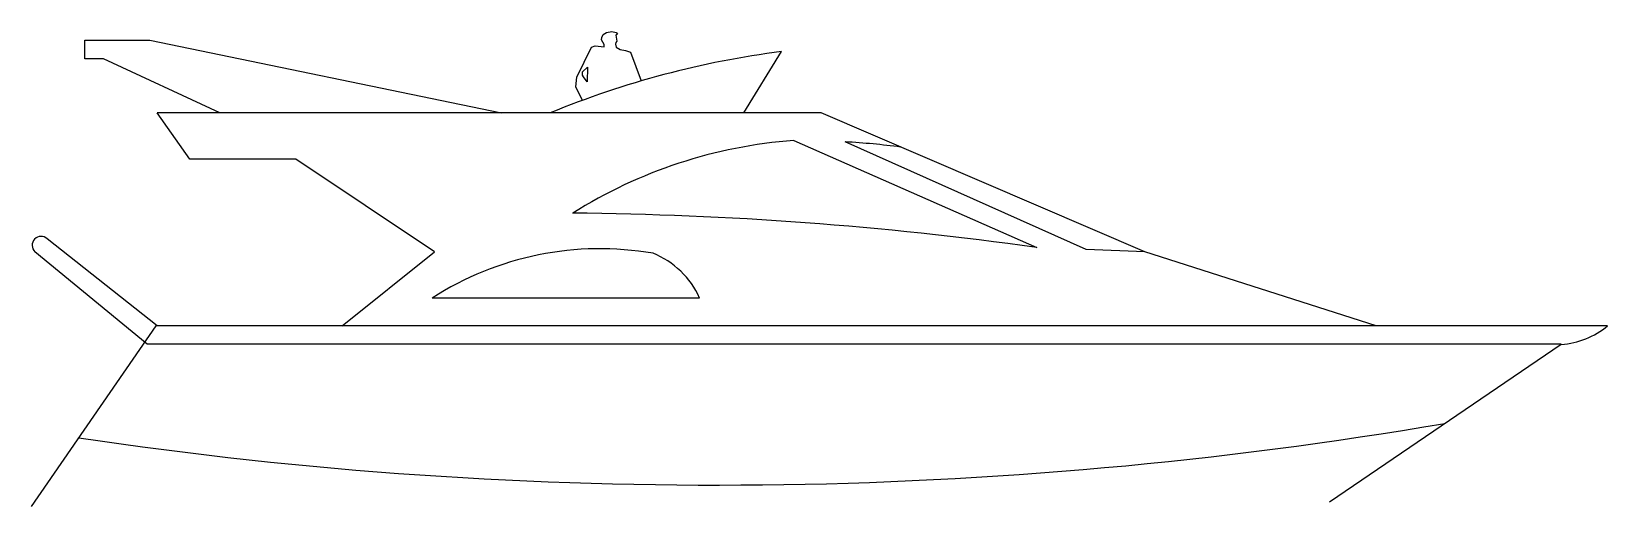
# Model space of a CAD drawing. Header units: millimetres. Extents: x -1865.6 to -1848.5, y 1634.9 to 1640.1.
import ezdxf

# ---------------------------------------------------------------- set-up
doc = ezdxf.new("R2010")
doc.units = ezdxf.units.MM
doc.header["$LTSCALE"] = 10
doc.layers.add('Embarcações', color=2, linetype='Continuous')

msp = doc.modelspace()

# ---------------------------------------------------------------- linework, layer by layer
at = {"layer": 'Embarcações'}
for p, q in [((-1864.986, 1639.985), (-1864.286, 1639.985)), ((-1864.986, 1639.785), (-1864.986, 1639.985)), ((-1864.286, 1639.985), (-1860.483, 1639.199)), ((-1864.786, 1639.785), (-1864.986, 1639.785)), ((-1863.528, 1639.199), (-1864.786, 1639.785)), ((-1857.865, 1639.199), (-1857.456, 1639.862)), ((-1863.851, 1638.699), (-1864.206, 1639.199)), ((-1857.028, 1639.199), (-1864.206, 1639.199)), ((-1853.528, 1637.699), (-1857.028, 1639.199)), ((-1857.324, 1638.902), (-1854.697, 1637.745)), ((-1854.164, 1637.724), (-1856.767, 1638.888)), ((-1862.706, 1638.699), (-1863.851, 1638.699)), ((-1861.206, 1637.699), (-1862.706, 1638.699)), ((-1864.315, 1636.699), (-1865.528, 1637.699)), ((-1864.206, 1636.899), (-1865.393, 1637.839)), ((-1862.206, 1636.899), (-1861.206, 1637.699)), ((-1853.528, 1637.699), (-1854.164, 1637.724)), ((-1851.028, 1636.899), (-1853.528, 1637.699)), ((-1858.342, 1637.199), (-1861.232, 1637.199)), ((-1865.564, 1634.947), (-1864.218, 1636.899)), ((-1848.528, 1636.899), (-1864.218, 1636.899)), ((-1849.028, 1636.699), (-1864.315, 1636.699)), ((-1851.533, 1634.996), (-1849.028, 1636.699))]:
    msp.add_line(p, q, dxfattribs=at)
for points in [[(-1859.607, 1639.335), (-1859.681, 1639.48), (-1859.67, 1639.585), (-1859.51, 1639.909), (-1859.472, 1639.926), (-1859.372, 1639.915), (-1859.373, 1639.939), (-1859.403, 1639.991), (-1859.4, 1640.016), (-1859.384, 1640.047), (-1859.349, 1640.07), (-1859.291, 1640.079), (-1859.242, 1640.07), (-1859.231, 1640.052), (-1859.246, 1640.04), (-1859.235, 1639.976), (-1859.248, 1639.96), (-1859.251, 1639.941), (-1859.245, 1639.909), (-1859.199, 1639.886), (-1859.142, 1639.873), (-1859.087, 1639.858), (-1858.972, 1639.545), (-1858.972, 1639.545)], [(-1859.554, 1639.693), (-1859.557, 1639.535), (-1859.596, 1639.588), (-1859.609, 1639.609), (-1859.607, 1639.643), (-1859.554, 1639.693)]]:
    msp.add_lwpolyline(points, dxfattribs=at)
for centre, radius, start, end in [((-1856.213, 1630.122), 9.819, 97.2717, 112.4066), ((-1856.942, 1633.716), 5.2, 94.2116, 122.2092), ((-1857.268, 1630.4), 8.502, 82.5689, 86.6165), ((-1860.063, 1599.298), 38.82, 82.055, 89.4853), ((-1865.46, 1637.769), 0.097, 46.1691, 226.1691), ((-1859.419, 1634.384), 3.348, 80.1359, 122.7887), ((-1859.187, 1636.823), 0.925, 23.9739, 68.326), ((-1849.08, 1637.555), 0.858, 273.5057, 310.0972), ((-1858.158, 1681.999), 46.821, 261.532, 279.6801)]:
    msp.add_arc(centre, radius, start, end, dxfattribs=at)

doc.saveas('drawing.dxf')
